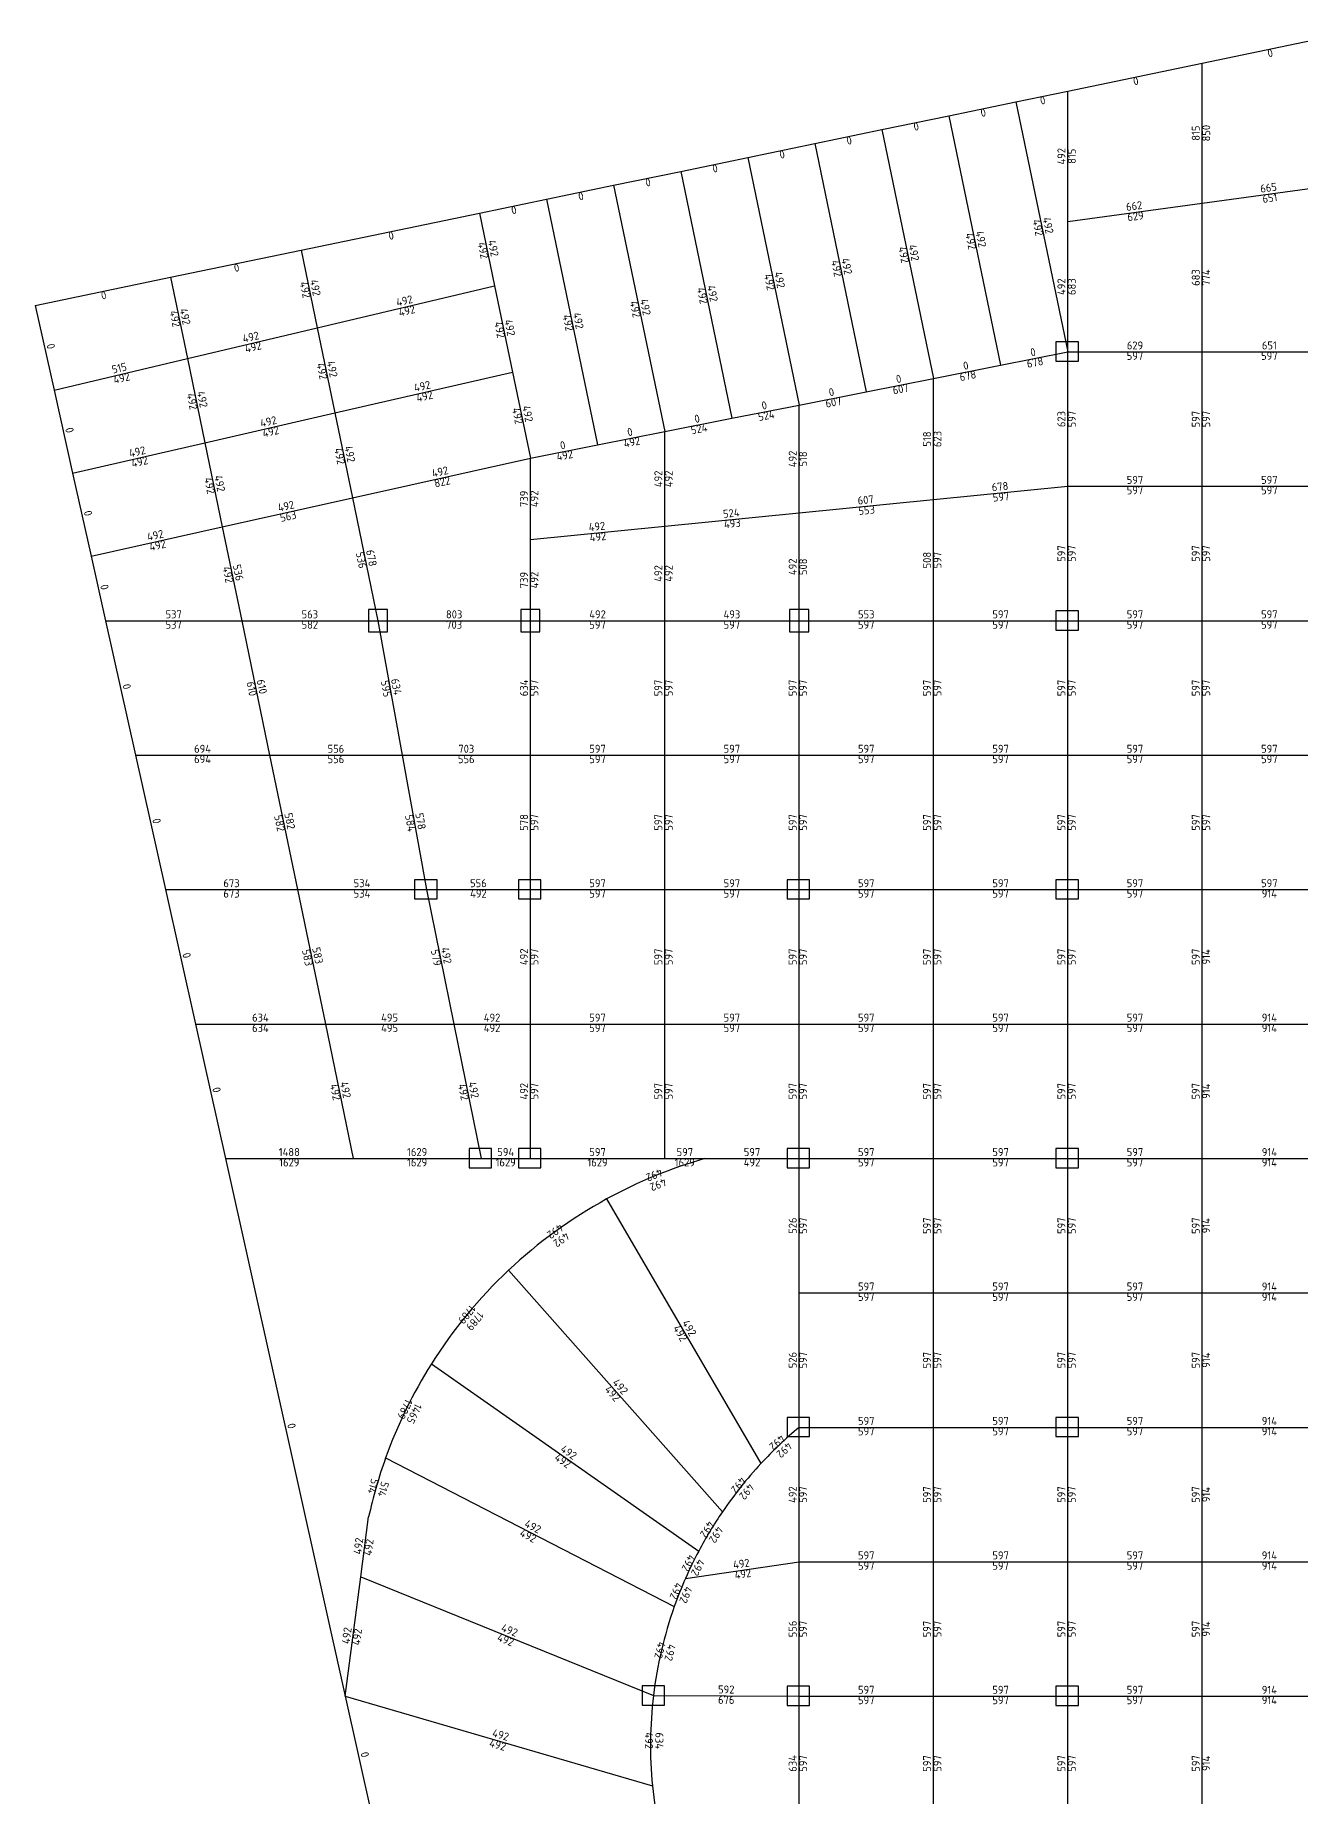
# Model space of a CAD drawing. Header units: millimetres. Extents: x -245177 to 1112891, y -1092030 to 122567.
# Drawn here: x -128488 to -88927, y 15891 to 70925 of the extents above; entities that cross this region are included whole.
import ezdxf
from ezdxf.enums import TextEntityAlignment as Align

# ---------------------------------------------------------------- set-up
doc = ezdxf.new("R2010")
doc.units = ezdxf.units.MM
doc.header["$MEASUREMENT"] = 0
for name, color, linetype in [('13', 4, 'Continuous'), ('dsg', 7, 'Continuous'), ('jiantu', 134, 'Continuous')]:
    doc.layers.add(name, color=color, linetype=linetype)
doc.styles.add('TrueTypeFont', font='yjkeng.shx', dxfattribs={"bigfont": 'yjkchn.shx'})

msp = doc.modelspace()

# ---------------------------------------------------------------- linework, layer by layer
at = {"layer": 'jiantu', "color": 94}
for p, q in [((-92010, 70054), (-87810, 70925)), ((-96210, 69182), (-92010, 70054)), ((-99927, 68411), (-97832, 68846)), ((-97832, 68846), (-96210, 69182)), ((-102023, 67976), (-99927, 68411)), ((-104119, 67541), (-102023, 67976)), ((-106215, 67107), (-104119, 67541)), ((-110407, 66237), (-108311, 66672)), ((-108311, 66672), (-106215, 67107)), ((-112503, 65802), (-110407, 66237)), ((-114599, 65367), (-112503, 65802)), ((-120177, 64210), (-114599, 65367)), ((-124259, 63363), (-120177, 64210)), ((-128488, 62485), (-124259, 63363)), ((-128488, 62485), (-127898, 59840)), ((-100410, 60203), (-98310, 60618)), ((-98310, 60618), (-96210, 61033)), ((-102510, 59788), (-100410, 60203)), ((-127898, 59840), (-127319, 57245)), ((-104610, 59373), (-102510, 59788)), ((-108810, 58542), (-106710, 58958)), ((-106710, 58958), (-104610, 59373)), ((-110910, 58127), (-108810, 58542)), ((-113010, 57712), (-110910, 58127)), ((-127319, 57245), (-126740, 54649)), ((-126740, 54649), (-126290, 52633)), ((-126290, 52633), (-125353, 48433)), ((-125353, 48433), (-124416, 44233)), ((-124416, 44233), (-123479, 40033)), ((-123479, 40033), (-122542, 35833)), ((-122542, 35833), (-118794, 19033)), ((-107552, 35833), (-104610, 35833)), ((-118309, 22766), (-118066, 24633)), ((-118794, 19033), (-118309, 22766)), ((-118794, 19033), (-117961, 15300))]:
    msp.add_line(p, q, dxfattribs=at)
at = {"layer": 'jiantu'}
for p, q in [((-92010, 65678), (-92010, 70054)), ((-97832, 68846), (-96210, 61033)), ((-96210, 65108), (-96210, 69182)), ((-99927, 68411), (-98310, 60618)), ((-102023, 67976), (-100410, 60203)), ((-104119, 67541), (-102510, 59788)), ((-108311, 66672), (-106710, 58958)), ((-106215, 67107), (-104610, 59373)), ((-110407, 66237), (-108810, 58542)), ((-92010, 65678), (-87810, 66248)), ((-112503, 65802), (-110910, 58127)), ((-96210, 65108), (-92010, 65678)), ((-92010, 61033), (-92010, 65678)), ((-114599, 65367), (-114126, 63091)), ((-96210, 61033), (-96210, 65108)), ((-120177, 64210), (-119673, 61782)), ((-124259, 63363), (-123732, 60824)), ((-119673, 61782), (-114126, 63091)), ((-114126, 63091), (-113568, 60402)), ((-123732, 60824), (-119673, 61782)), ((-119673, 61782), (-119123, 59127)), ((-127898, 59840), (-123732, 60824)), ((-123732, 60824), (-123186, 58194)), ((-96210, 61033), (-92010, 61033)), ((-96210, 56833), (-96210, 61033)), ((-92010, 61033), (-87810, 61033)), ((-92010, 56833), (-92010, 61033)), ((-119123, 59127), (-113568, 60402)), ((-113568, 60402), (-113010, 57712)), ((-100410, 56418), (-100410, 60203)), ((-123186, 58194), (-119123, 59127)), ((-119123, 59127), (-118572, 56472)), ((-104610, 56003), (-104610, 59373)), ((-108810, 55588), (-108810, 58542)), ((-127319, 57245), (-123186, 58194)), ((-123186, 58194), (-122641, 55564)), ((-118572, 56472), (-113010, 57712)), ((-113010, 55173), (-113010, 57712)), ((-100410, 56418), (-96210, 56833)), ((-96210, 52633), (-96210, 56833)), ((-96210, 56833), (-92010, 56833)), ((-92010, 56833), (-87810, 56833)), ((-92010, 52633), (-92010, 56833)), ((-122641, 55564), (-118572, 56472)), ((-118572, 56472), (-117775, 52633)), ((-104610, 56003), (-100410, 56418)), ((-100410, 52633), (-100410, 56418)), ((-113010, 55173), (-108810, 55588)), ((-108810, 55588), (-104610, 56003)), ((-108810, 52633), (-108810, 55588)), ((-104610, 52633), (-104610, 56003)), ((-126740, 54649), (-122641, 55564)), ((-122641, 55564), (-122033, 52633)), ((-113010, 52633), (-113010, 55173)), ((-126290, 52633), (-122033, 52633)), ((-122033, 52633), (-117775, 52633)), ((-122033, 52633), (-121161, 48433)), ((-117775, 52633), (-113010, 52633)), ((-117775, 52633), (-117016, 48433)), ((-113010, 52633), (-108810, 52633)), ((-113010, 48433), (-113010, 52633)), ((-108810, 52633), (-104610, 52633)), ((-108810, 48433), (-108810, 52633)), ((-104610, 52633), (-100410, 52633)), ((-104610, 48433), (-104610, 52633)), ((-100410, 52633), (-96210, 52633)), ((-100410, 48433), (-100410, 52633)), ((-96210, 52633), (-92010, 52633)), ((-96210, 48433), (-96210, 52633)), ((-92010, 52633), (-87810, 52633)), ((-92010, 48433), (-92010, 52633)), ((-125353, 48433), (-121161, 48433)), ((-121161, 48433), (-117016, 48433)), ((-121161, 48433), (-120290, 44233)), ((-117016, 48433), (-116258, 44233)), ((-117016, 48433), (-113010, 48433)), ((-113010, 44233), (-113010, 48433)), ((-113010, 48433), (-108810, 48433)), ((-108810, 48433), (-104610, 48433)), ((-108810, 44233), (-108810, 48433)), ((-104610, 44233), (-104610, 48433)), ((-104610, 48433), (-100410, 48433)), ((-100410, 44233), (-100410, 48433)), ((-100410, 48433), (-96210, 48433)), ((-96210, 44233), (-96210, 48433)), ((-96210, 48433), (-92010, 48433)), ((-92010, 44233), (-92010, 48433)), ((-92010, 48433), (-87810, 48433)), ((-124416, 44233), (-120290, 44233)), ((-120290, 44233), (-116258, 44233)), ((-120290, 44233), (-119418, 40033)), ((-116258, 44233), (-113010, 44233)), ((-116258, 44233), (-115404, 40033)), ((-113010, 44233), (-108810, 44233)), ((-113010, 40033), (-113010, 44233)), ((-108810, 44233), (-104610, 44233)), ((-108810, 40033), (-108810, 44233)), ((-104610, 44233), (-100410, 44233)), ((-104610, 40033), (-104610, 44233)), ((-100410, 44233), (-96210, 44233)), ((-100410, 40033), (-100410, 44233)), ((-96210, 44233), (-92010, 44233)), ((-96210, 40033), (-96210, 44233)), ((-92010, 44233), (-87810, 44233)), ((-92010, 40033), (-92010, 44233)), ((-123479, 40033), (-119418, 40033)), ((-119418, 40033), (-115404, 40033)), ((-119418, 40033), (-118547, 35834)), ((-115404, 40033), (-114552, 35835)), ((-115404, 40033), (-113010, 40033)), ((-113010, 35833), (-113010, 40033)), ((-113010, 40033), (-108810, 40033)), ((-108810, 40033), (-104610, 40033)), ((-108810, 35833), (-108810, 40033)), ((-104610, 35833), (-104610, 40033)), ((-104610, 40033), (-100410, 40033)), ((-100410, 35833), (-100410, 40033)), ((-100410, 40033), (-96210, 40033)), ((-96210, 35833), (-96210, 40033)), ((-96210, 40033), (-92010, 40033)), ((-92010, 35833), (-92010, 40033)), ((-92010, 40033), (-87810, 40033)), ((-122542, 35833), (-118547, 35834)), ((-118547, 35834), (-114552, 35835)), ((-114552, 35835), (-113010, 35833)), ((-113010, 35833), (-108810, 35833)), ((-108810, 35833), (-107552, 35833)), ((-104610, 35833), (-100410, 35833)), ((-104610, 31633), (-104610, 35833)), ((-100410, 35833), (-96210, 35833)), ((-100410, 31633), (-100410, 35833)), ((-96210, 35833), (-92010, 35833)), ((-96210, 31633), (-96210, 35833)), ((-92010, 35833), (-87810, 35833)), ((-92010, 31633), (-92010, 35833)), ((-110625, 34568), (-105805, 26300)), ((-113692, 32341), (-107004, 24798)), ((-104610, 27433), (-104610, 31633)), ((-104610, 31633), (-100410, 31633)), ((-100410, 27433), (-100410, 31633)), ((-100410, 31633), (-96210, 31633)), ((-96210, 27433), (-96210, 31633)), ((-96210, 31633), (-92010, 31633)), ((-92010, 27433), (-92010, 31633)), ((-92010, 31633), (-87810, 31633)), ((-116103, 29417), (-107748, 23565)), ((-104610, 27433), (-100410, 27433)), ((-104610, 23233), (-104610, 27433)), ((-100410, 27433), (-96210, 27433)), ((-100410, 23233), (-100410, 27433)), ((-96210, 27433), (-92010, 27433)), ((-96210, 23233), (-96210, 27433)), ((-92010, 27433), (-87810, 27433)), ((-92010, 23233), (-92010, 27433)), ((-117535, 26478), (-108511, 21833)), ((-108161, 22713), (-104610, 23233)), ((-104610, 19033), (-104610, 23233)), ((-104610, 23233), (-100410, 23233)), ((-100410, 19033), (-100410, 23233)), ((-100410, 23233), (-96210, 23233)), ((-96210, 19033), (-96210, 23233)), ((-96210, 23233), (-92010, 23233)), ((-92010, 19033), (-92010, 23233)), ((-92010, 23233), (-87810, 23233)), ((-118309, 22766), (-109163, 19053)), ((-118794, 19033), (-109193, 16233)), ((-109163, 19053), (-104610, 19033)), ((-104610, 19033), (-100410, 19033)), ((-104610, 14833), (-104610, 19033)), ((-100410, 19033), (-96210, 19033)), ((-100410, 14833), (-100410, 19033)), ((-96210, 19033), (-92010, 19033)), ((-96210, 14833), (-96210, 19033)), ((-92010, 19033), (-87810, 19033)), ((-92010, 14833), (-92010, 19033))]:
    msp.add_line(p, q, dxfattribs=at)
at = {"layer": 'jiantu', "color": 54}
for points in [[(-95880, 61343), (-96580, 61343), (-96580, 60743), (-95880, 60743)], [(-117475, 52983), (-118075, 52983), (-118075, 52283), (-117475, 52283)], [(-112710, 52983), (-113310, 52983), (-113310, 52283), (-112710, 52283)], [(-104310, 52983), (-104910, 52983), (-104910, 52283), (-104310, 52283)], [(-95880, 52943), (-96580, 52943), (-96580, 52343), (-95880, 52343)], [(-115928, 44543), (-116628, 44543), (-116628, 43943), (-115928, 43943)], [(-112680, 44543), (-113380, 44543), (-113380, 43943), (-112680, 43943)], [(-104280, 44543), (-104980, 44543), (-104980, 43943), (-104280, 43943)], [(-95880, 44543), (-96580, 44543), (-96580, 43943), (-95880, 43943)], [(-114222, 36145), (-114922, 36145), (-114922, 35545), (-114222, 35545)], [(-112680, 36143), (-113380, 36143), (-113380, 35543), (-112680, 35543)], [(-104280, 36143), (-104980, 36143), (-104980, 35543), (-104280, 35543)], [(-95880, 36143), (-96580, 36143), (-96580, 35543), (-95880, 35543)], [(-104280, 27743), (-104980, 27743), (-104980, 27143), (-104280, 27143)], [(-95880, 27743), (-96580, 27743), (-96580, 27143), (-95880, 27143)], [(-108813, 19353), (-109513, 19353), (-109513, 18753), (-108813, 18753)], [(-104280, 19343), (-104980, 19343), (-104980, 18743), (-104280, 18743)], [(-95880, 19343), (-96580, 19343), (-96580, 18743), (-95880, 18743)]]:
    msp.add_lwpolyline(points, close=True, dxfattribs=at)
at = {"layer": 'jiantu', "color": 94}
for centre, radius, start, end in [((-103416, 21415), 14999, 106.0056, 118.7268), ((-103416, 21415), 14999, 118.7268, 133.2442), ((-103416, 21415), 14999, 133.2442, 147.7616), ((-103416, 21415), 14999, 147.7616, 160.2725), ((-96329, 17507), 12927, 129.8389, 137.139), ((-103416, 21415), 14999, 160.2725, 167.6118), ((-96329, 17507), 12927, 137.139, 145.6665), ((-96329, 17507), 12927, 145.6665, 152.0533), ((-96329, 17507), 12927, 152.0533, 156.2513), ((-96329, 17507), 12927, 156.2513, 160.4494), ((-96329, 17507), 12927, 160.4494, 173.1314), ((-96329, 17507), 12927, 173.1314, 185.6568)]:
    msp.add_arc(centre, radius, start, end, dxfattribs=at)
at = {"layer": 'jiantu'}
msp.add_arc((-96329, 17507), 12927, 185.6568, 192.014, dxfattribs=at)

# ---------------------------------------------------------------- texts
at = {"layer": '13', "color": 4, "linetype": 'Continuous', "style": 'TrueTypeFont'}
for s, rotation, p in [('815', 90, (-92010, 67866)), ('665', 7.7276, (-89910, 65963)), ('662', 7.7276, (-94110, 65393)), ('683', 90, (-92010, 63355)), ('623', 90, (-96210, 58933)), ('597', 90, (-92010, 58933)), ('678', 5.6445, (-98310, 56626)), ('739', 90, (-113010, 56442)), ('607', 5.6445, (-102510, 56210)), ('678', -78.278, (-118173, 54552)), ('597', 90, (-96210, 54733)), ('597', 90, (-92010, 54733)), ('536', -78.2776, (-122337, 54098)), ('739', 90, (-113010, 53903)), ('610', -78.2776, (-121597, 50533)), ('634', -79.759, (-117396, 50533)), ('634', 90, (-113010, 50533)), ('597', 90, (-108810, 50533)), ('597', 90, (-104610, 50533)), ('597', 90, (-100410, 50533)), ('597', 90, (-96210, 50533)), ('597', 90, (-92010, 50533)), ('582', -78.2776, (-120725, 46333)), ('578', -79.759, (-116637, 46333)), ('578', 90, (-113010, 46333)), ('597', 90, (-108810, 46333)), ('597', 90, (-104610, 46333)), ('597', 90, (-100410, 46333)), ('597', 90, (-96210, 46333)), ('597', 90, (-92010, 46333)), ('583', -78.2776, (-119854, 42133)), ('597', 90, (-108810, 42133)), ('597', 90, (-104610, 42133)), ('597', 90, (-100410, 42133)), ('597', 90, (-96210, 42133)), ('597', 90, (-92010, 42133)), ('597', 90, (-108810, 37933)), ('597', 90, (-104610, 37933)), ('597', 90, (-100410, 37933)), ('597', 90, (-96210, 37933)), ('597', 90, (-92010, 37933)), ('526', 90, (-104610, 33733)), ('597', 90, (-100410, 33733)), ('597', 90, (-96210, 33733)), ('597', 90, (-92010, 33733)), ('1789', -129.4971, (-114898, 30879)), ('526', 90, (-104610, 29533)), ('597', 90, (-100410, 29533)), ('597', 90, (-96210, 29533)), ('597', 90, (-92010, 29533)), ('1465', -115.983, (-116819, 27947)), ('597', 90, (-100410, 25333)), ('597', 90, (-96210, 25333)), ('597', 90, (-92010, 25333)), ('556', 90, (-104610, 21133)), ('597', 90, (-100410, 21133)), ('597', 90, (-96210, 21133)), ('597', 90, (-92010, 21133)), ('592', -0.2534, (-106887, 19043)), ('634', -90.6059, (-109178, 17643)), ('634', 90, (-104610, 16933)), ('597', 90, (-100410, 16933)), ('597', 90, (-96210, 16933)), ('597', 90, (-92010, 16933))]:
    msp.add_text(s, height=250, rotation=rotation, dxfattribs=at).set_placement(p, align=Align.BOTTOM_CENTER)
for s, rotation, p in [('850', 90, (-92010, 67866)), ('815', 90, (-96210, 67145)), ('651', 7.7276, (-89910, 65963)), ('629', 7.7276, (-94110, 65393)), ('683', 90, (-96210, 63070)), ('774', 90, (-92010, 63355)), ('678', 11.1815, (-97260, 60826)), ('607', 11.1815, (-101460, 59995)), ('678', 11.1815, (-99360, 60410)), ('607', 11.1815, (-103560, 59580)), ('597', 90, (-96210, 58933)), ('597', 90, (-92010, 58933)), ('623', 90, (-100410, 58310)), ('822', 12.5762, (-115791, 57092)), ('553', 5.6445, (-102510, 56210)), ('597', 5.6445, (-98310, 56626)), ('563', 12.5762, (-120606, 56018)), ('536', -78.278, (-118173, 54552)), ('597', 90, (-100410, 54526)), ('597', 90, (-96210, 54733)), ('597', 90, (-92010, 54733)), ('610', -78.2776, (-121597, 50533)), ('595', -79.759, (-117396, 50533)), ('597', 90, (-113010, 50533)), ('597', 90, (-108810, 50533)), ('597', 90, (-104610, 50533)), ('597', 90, (-100410, 50533)), ('597', 90, (-96210, 50533)), ('597', 90, (-92010, 50533)), ('582', -78.2776, (-120725, 46333)), ('584', -79.759, (-116637, 46333)), ('597', 90, (-113010, 46333)), ('597', 90, (-108810, 46333)), ('597', 90, (-104610, 46333)), ('597', 90, (-100410, 46333)), ('597', 90, (-96210, 46333)), ('597', 90, (-92010, 46333)), ('583', -78.2776, (-119854, 42133)), ('579', -78.517, (-115831, 42133)), ('597', 90, (-113010, 42133)), ('597', 90, (-108810, 42133)), ('597', 90, (-104610, 42133)), ('597', 90, (-100410, 42133)), ('597', 90, (-96210, 42133)), ('914', 90, (-92010, 42133)), ('597', 90, (-113010, 37933)), ('597', 90, (-108810, 37933)), ('597', 90, (-104610, 37933)), ('597', 90, (-100410, 37933)), ('597', 90, (-96210, 37933)), ('914', 90, (-92010, 37933)), ('597', 90, (-104610, 33733)), ('597', 90, (-100410, 33733)), ('597', 90, (-96210, 33733)), ('914', 90, (-92010, 33733)), ('1789', -129.4971, (-114898, 30879)), ('597', 90, (-104610, 29533)), ('597', 90, (-100410, 29533)), ('597', 90, (-96210, 29533)), ('914', 90, (-92010, 29533)), ('1789', -115.983, (-116819, 27947)), ('597', 90, (-104610, 25333)), ('597', 90, (-100410, 25333)), ('597', 90, (-96210, 25333)), ('914', 90, (-92010, 25333)), ('597', 90, (-104610, 21133)), ('597', 90, (-100410, 21133)), ('597', 90, (-96210, 21133)), ('914', 90, (-92010, 21133)), ('676', -0.2534, (-106887, 19043)), ('597', 90, (-104610, 16933)), ('597', 90, (-100410, 16933)), ('597', 90, (-96210, 16933)), ('914', 90, (-92010, 16933))]:
    msp.add_text(s, height=250, rotation=rotation, dxfattribs=at).set_placement(p, align=Align.TOP_CENTER)
for s, p in [('629', (-94110, 61033)), ('651', (-89910, 61033)), ('597', (-94110, 56833)), ('597', (-89910, 56833)), ('537', (-124161, 52633)), ('563', (-119904, 52633)), ('803', (-115393, 52633)), ('553', (-102510, 52633)), ('597', (-98310, 52633)), ('597', (-94110, 52633)), ('597', (-89910, 52633)), ('694', (-123257, 48433)), ('556', (-119089, 48433)), ('703', (-115013, 48433)), ('597', (-110910, 48433)), ('597', (-106710, 48433)), ('597', (-102510, 48433)), ('597', (-98310, 48433)), ('597', (-94110, 48433)), ('597', (-89910, 48433)), ('673', (-122353, 44233)), ('534', (-118274, 44233)), ('556', (-114634, 44233)), ('597', (-110910, 44233)), ('597', (-106710, 44233)), ('597', (-102510, 44233)), ('597', (-98310, 44233)), ('597', (-94110, 44233)), ('597', (-89910, 44233)), ('634', (-121449, 40033)), ('597', (-110910, 40033)), ('597', (-106710, 40033)), ('597', (-102510, 40033)), ('597', (-98310, 40033)), ('597', (-94110, 40033)), ('914', (-89910, 40033)), ('1488', (-120545, 35833)), ('1629', (-116549, 35834)), ('594', (-113781, 35835)), ('597', (-110910, 35833)), ('597', (-108181, 35833)), ('597', (-106081, 35833)), ('597', (-102510, 35833)), ('597', (-98310, 35833)), ('597', (-94110, 35833)), ('914', (-89910, 35833)), ('597', (-102510, 31633)), ('597', (-98310, 31633)), ('597', (-94110, 31633)), ('914', (-89910, 31633)), ('597', (-102510, 27433)), ('597', (-98310, 27433)), ('597', (-94110, 27433)), ('914', (-89910, 27433)), ('597', (-102510, 23233)), ('597', (-98310, 23233)), ('597', (-94110, 23233)), ('914', (-89910, 23233)), ('597', (-102510, 19033)), ('597', (-98310, 19033)), ('597', (-94110, 19033)), ('914', (-89910, 19033))]:
    msp.add_text(s, height=250, dxfattribs=at).set_placement(p, align=Align.BOTTOM_CENTER)
for s, p in [('597', (-94110, 61033)), ('597', (-89910, 61033)), ('597', (-94110, 56833)), ('597', (-89910, 56833)), ('537', (-124161, 52633)), ('582', (-119904, 52633)), ('703', (-115393, 52633)), ('597', (-110910, 52633)), ('597', (-106710, 52633)), ('597', (-102510, 52633)), ('597', (-98310, 52633)), ('597', (-94110, 52633)), ('597', (-89910, 52633)), ('694', (-123257, 48433)), ('556', (-119089, 48433)), ('556', (-115013, 48433)), ('597', (-110910, 48433)), ('597', (-106710, 48433)), ('597', (-102510, 48433)), ('597', (-98310, 48433)), ('597', (-94110, 48433)), ('597', (-89910, 48433)), ('673', (-122353, 44233)), ('534', (-118274, 44233)), ('597', (-110910, 44233)), ('597', (-106710, 44233)), ('597', (-102510, 44233)), ('597', (-98310, 44233)), ('597', (-94110, 44233)), ('914', (-89910, 44233)), ('634', (-121449, 40033)), ('597', (-110910, 40033)), ('597', (-106710, 40033)), ('597', (-102510, 40033)), ('597', (-98310, 40033)), ('597', (-94110, 40033)), ('914', (-89910, 40033)), ('1629', (-120545, 35833)), ('1629', (-116549, 35834)), ('1629', (-113781, 35835)), ('1629', (-110910, 35833)), ('1629', (-108181, 35833)), ('597', (-102510, 35833)), ('597', (-98310, 35833)), ('597', (-94110, 35833)), ('914', (-89910, 35833)), ('597', (-102510, 31633)), ('597', (-98310, 31633)), ('597', (-94110, 31633)), ('914', (-89910, 31633)), ('597', (-102510, 27433)), ('597', (-98310, 27433)), ('597', (-94110, 27433)), ('914', (-89910, 27433)), ('597', (-102510, 23233)), ('597', (-98310, 23233)), ('597', (-94110, 23233)), ('914', (-89910, 23233)), ('597', (-102510, 19033)), ('597', (-98310, 19033)), ('597', (-94110, 19033)), ('914', (-89910, 19033))]:
    msp.add_text(s, height=250, dxfattribs=at).set_placement(p, align=Align.TOP_CENTER)
at = {"layer": 'dsg', "color": 1, "linetype": 'Continuous', "style": 'TrueTypeFont'}
for s, rotation, p in [('0', 11.722, (-89910, 70490)), ('0', 11.722, (-94110, 69618)), ('0', 11.722, (-97021, 69014)), ('0', 11.722, (-98880, 68629)), ('0', 11.722, (-103071, 67759)), ('0', 11.722, (-100975, 68194)), ('0', 11.722, (-105167, 67324)), ('0', 11.722, (-107263, 66889)), ('0', 11.722, (-109359, 66454)), ('0', 11.722, (-113551, 65585)), ('0', 11.722, (-111455, 66019)), ('492', 281.722, (-97021, 64940)), ('0', 11.722, (-117388, 64788)), ('492', 281.722, (-114363, 64229)), ('492', 281.722, (-99119, 64515)), ('492', 281.722, (-103315, 63665)), ('492', 281.722, (-101217, 64090)), ('0', 11.722, (-122218, 63786)), ('492', 281.722, (-105413, 63240)), ('0', 11.722, (-126374, 62924)), ('492', 281.722, (-119925, 62996)), ('492', 281.722, (-107511, 62815)), ('492', 281.7224, (-123996, 62093)), ('492', 13.281, (-116900, 62436)), ('492', 281.722, (-109609, 62390)), ('492', 281.722, (-113847, 61746)), ('492', 281.722, (-111707, 61965)), ('492', 13.281, (-121703, 61303)), ('492', 281.722, (-119398, 60454)), ('492', 13.281, (-125815, 60332)), ('492', 281.7224, (-123459, 59509)), ('492', 12.9297, (-116345, 59764)), ('492', 281.722, (-113289, 59057)), ('524', 11.1815, (-105660, 59165)), ('492', 12.9297, (-121154, 58660)), ('492', 11.1815, (-109860, 58335)), ('524', 11.1815, (-107760, 58750)), ('492', 281.722, (-118847, 57799)), ('492', 11.1815, (-111960, 57920)), ('518', 90, (-104610, 57688)), ('492', 12.9297, (-125253, 57719)), ('492', 90, (-108810, 57065)), ('492', 281.7224, (-122914, 56879)), ('492', 90, (-113010, 56442)), ('493', 5.6445, (-106710, 55795)), ('492', 12.5762, (-124690, 55107)), ('492', 5.6445, (-110910, 55380)), ('508', 90, (-104610, 54318)), ('492', 281.7224, (-122337, 54098)), ('492', 90, (-113010, 53903)), ('492', 90, (-108810, 54110)), ('492', 281.7224, (-118983, 37934)), ('492', 281.483, (-114978, 37934)), ('492', 202.3662, (-109089, 35201)), ('492', 215.9855, (-112159, 33455)), ('492', 300.2449, (-108215, 30434)), ('492', 311.5639, (-110348, 28570)), ('492', 223.4889, (-105207, 26867)), ('492', 324.9951, (-111926, 26491)), ('514', 253.9422, (-117801, 25556)), ('492', 231.4027, (-106404, 25549)), ('492', 332.7642, (-113023, 24156)), ('492', 238.8599, (-107376, 24182)), ('492', 82.5932, (-118188, 23700)), ('492', 244.1523, (-107955, 23139)), ('492', 248.3503, (-108336, 22273)), ('492', 8.3294, (-106386, 22973)), ('492', 82.5932, (-118552, 20900)), ('492', 337.9028, (-113736, 20910)), ('492', 256.7904, (-108837, 20443)), ('492', 343.7419, (-113994, 17633)), ('492', 269.3941, (-109178, 17643))]:
    msp.add_text(s, height=250, rotation=rotation, dxfattribs=at).set_placement(p, align=Align.TOP_CENTER)
for s, rotation, p in [('492', 90, (-96210, 67145)), ('492', 281.722, (-97021, 64940)), ('492', 281.722, (-114363, 64229)), ('492', 281.722, (-99119, 64515)), ('492', 281.722, (-103315, 63665)), ('492', 281.722, (-101217, 64090)), ('492', 281.722, (-105413, 63240)), ('492', 90, (-96210, 63070)), ('492', 281.722, (-119925, 62996)), ('492', 13.281, (-116900, 62436)), ('492', 281.722, (-107511, 62815)), ('492', 281.7224, (-123996, 62093)), ('492', 281.722, (-111707, 61965)), ('492', 281.722, (-109609, 62390)), ('492', 13.281, (-121703, 61303)), ('492', 281.722, (-113847, 61746)), ('0', 282.5762, (-128193, 61163)), ('0', 11.1815, (-97260, 60826)), ('515', 13.281, (-125815, 60332)), ('492', 281.722, (-119398, 60454)), ('0', 11.1815, (-99360, 60410)), ('492', 12.9297, (-116345, 59764)), ('0', 11.1815, (-101460, 59995)), ('492', 281.7224, (-123459, 59509)), ('0', 11.1815, (-105660, 59165)), ('0', 11.1815, (-103560, 59580)), ('492', 12.9297, (-121154, 58660)), ('492', 281.722, (-113289, 59057)), ('0', 11.1815, (-107760, 58750)), ('0', 282.5762, (-127608, 58543)), ('0', 11.1815, (-109860, 58335)), ('518', 90, (-100410, 58310)), ('492', 12.9297, (-125253, 57719)), ('492', 281.722, (-118847, 57799)), ('0', 11.1815, (-111960, 57920)), ('492', 90, (-104610, 57688)), ('492', 12.5762, (-115791, 57092)), ('492', 90, (-108810, 57065)), ('492', 281.7224, (-122914, 56879)), ('492', 12.5762, (-120606, 56018)), ('524', 5.6445, (-106710, 55795)), ('0', 282.5762, (-127029, 55947)), ('492', 5.6445, (-110910, 55380)), ('492', 12.5762, (-124690, 55107)), ('492', 90, (-104610, 54318)), ('508', 90, (-100410, 54526)), ('492', 90, (-108810, 54110)), ('0', 282.5762, (-126515, 53641)), ('0', 282.5762, (-125822, 50533)), ('0', 282.5762, (-124885, 46333)), ('492', 281.483, (-115831, 42133)), ('0', 282.5762, (-123948, 42133)), ('492', 90, (-113010, 42133)), ('0', 282.5762, (-123011, 37933)), ('492', 281.7224, (-118983, 37934)), ('492', 281.483, (-114978, 37934)), ('492', 90, (-113010, 37933)), ('492', 202.3662, (-109089, 35201)), ('492', 215.9855, (-112159, 33455)), ('492', 300.2449, (-108215, 30434)), ('492', 311.5639, (-110348, 28570)), ('0', 282.5762, (-120668, 27433)), ('492', 324.9951, (-111926, 26491)), ('492', 223.4889, (-105207, 26867)), ('514', 253.9422, (-117801, 25556)), ('492', 231.4027, (-106404, 25549)), ('492', 90, (-104610, 25333)), ('492', 332.7642, (-113023, 24156)), ('492', 238.8599, (-107376, 24182)), ('492', 82.5932, (-118188, 23700)), ('492', 244.1523, (-107955, 23139)), ('492', 8.3294, (-106386, 22973)), ('492', 248.3503, (-108336, 22273)), ('492', 82.5932, (-118552, 20900)), ('492', 337.9028, (-113736, 20910)), ('492', 256.7904, (-108837, 20443)), ('492', 343.7419, (-113994, 17633)), ('0', 282.5762, (-118378, 17166))]:
    msp.add_text(s, height=250, rotation=rotation, dxfattribs=at).set_placement(p, align=Align.BOTTOM_CENTER)
for s, p in [('492', (-110910, 52633)), ('493', (-106710, 52633)), ('495', (-117411, 40033)), ('492', (-114207, 40033))]:
    msp.add_text(s, height=250, dxfattribs=at).set_placement(p, align=Align.BOTTOM_CENTER)
for s, p in [('492', (-114634, 44233)), ('495', (-117411, 40033)), ('492', (-114207, 40033)), ('492', (-106081, 35833))]:
    msp.add_text(s, height=250, dxfattribs=at).set_placement(p, align=Align.TOP_CENTER)

doc.saveas('drawing.dxf')
